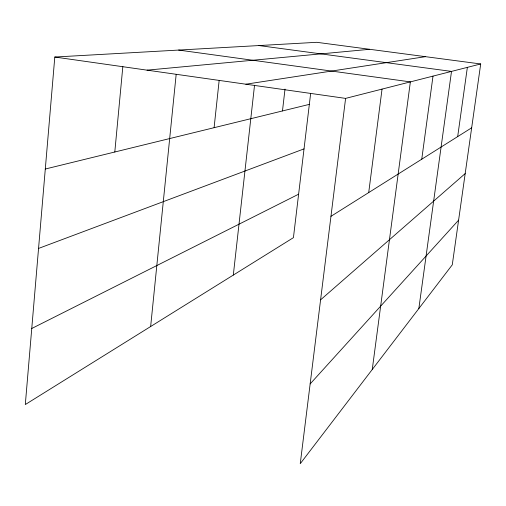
<?xml version="1.0" encoding="UTF-8"?>
<svg xmlns="http://www.w3.org/2000/svg" width="506" height="506" viewBox="0 0 506 506"><rect width="100%" height="100%" fill="white"/><g stroke="black" fill="none" stroke-linecap="round" stroke-linejoin="round"><path stroke-width="0.76" d="M480.7 63.965L345.598 98.392L300.248 463.692L452.275 264.821L480.7 63.965L316.756 42.308L54.8 57.033L25.3 404.547L293.429 237.656L310.64 93.509M114.799 152.002L122.844 66.476M150.649 326.522L176.177 74.35M214.095 127.689L219.142 80.574M233.31 275.074L254.537 85.242M282.474 110.947L285.011 89.088M368.71 192.584L382.043 89.1M372.258 369.494L410.36 81.89L178.631 50.069M421.751 159.213L433.003 76.115M418.841 308.559L451.51 71.403L258.971 45.559M457.677 136.607L467.361 67.361M310.153 383.915L458.594 220.167M320.589 299.837L465.185 173.583M330.956 216.334L471.662 127.809M31.758 328.495L298.616 194.196M38.551 248.433L304.03 148.884M45.293 169.023L309.343 104.369M245.859 84.205L425.451 56.666M147.063 70.151L369.722 49.303M54.8 57.033L345.598 98.392"/></g></svg>
